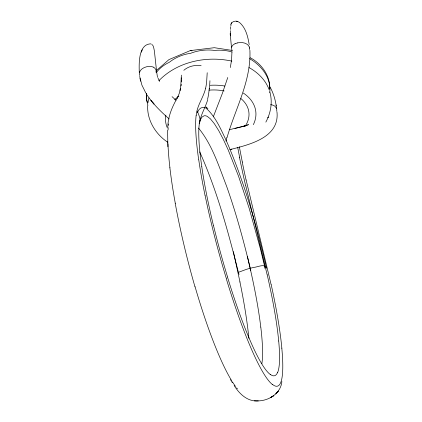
<?xml version="1.0" encoding="UTF-8"?>
<svg xmlns="http://www.w3.org/2000/svg" width="422" height="422" viewBox="0 0 422 422"><rect width="100%" height="100%" fill="white"/><g stroke="black" fill="none" stroke-linecap="round" stroke-linejoin="round"><path stroke-width="0.63" d="M147.668 105.743C147.03 120.439 155.76 134.36 167.792 142.288M167.608 130.324L167.882 146.766M230.417 29.398L230.47 28.19A29.862 18.79 33.7 0 1 230.618 26.844M181.539 78.65L181.571 77.817M209.94 80.729L209.476 89.026M207.207 72.737L206.68 81.33A176.654 26.159 76 0 1 205.619 88.209M181.502 79.484L181.391 81.952M181.376 75.127L180.838 84.859L180.115 90.345L180.442 88.678L179.355 93.13L177.245 98.305M269.769 92.455C271.462 78.044 261.445 65.479 249.576 58.653M146.292 93.246L146.518 98.806L147.368 102.725M181.249 84.342L181.133 85.882M266.277 267.464C256.428 224.367 244.006 181.571 226.419 140.911C221.112 129.902 216.275 118.049 207.371 109.377C203.921 105.226 198.509 108.011 197.586 112.627M167.792 126.901C168.046 115.987 172.54 105.927 178.031 96.696M269.637 89.1C270.513 75.965 261.503 63.595 250.23 57.719M146.656 93.6L146.65 99.998L147.911 105.437M266.34 268.418C265.596 262.943 257.325 267.258 253.912 267.369A29.287 5.686 -12.9 0 0 251.006 268.081L249.291 268.534A29.287 5.686 -12.9 0 0 246.48 269.32L238.662 272.227L238.219 272.681L239.121 274.316M196.219 115.296C196.963 105.537 203.473 97.577 205.63 88.23M147.922 102.831L148.955 97.851M230.312 67.536L231.572 59.971L231.942 51.901M199.69 121.958C201.067 114.045 205.593 107.188 207.766 99.534M281.891 381.588C280.751 393.22 269.283 400.647 258.29 400.9C247.672 401.934 239.337 393.874 234.147 385.539M230.787 25.985L231.029 25.162M264.325 268.181L264.494 265.786L260.337 248.521L249.244 208.547L238.52 176.148L228.27 150.111L223.359 139.45L218.691 130.598L214.35 123.688L210.409 118.851L207.207 116.34L205.788 115.786L204.174 115.733L201.974 117.121L199.875 120.592M227.759 77.5L222.283 93.6L213.279 116.889M226.973 137.794C235.149 108.96 251.29 81.071 249.898 50.302M225.986 141.148L226.704 137.973A15.867 11.241 -23.8 0 0 226.725 137.725M151.002 43.846C138.289 43.856 138.965 63.859 139.302 72.642M230.781 24.608C231.741 20.768 236.958 20.114 239.612 22.582C245.884 28 247.899 36.725 249.18 44.558M230.924 24.254L231.124 23.748M142.304 49.77L141.312 52.128M265.839 122.116C270.787 113.059 272.749 102.066 269.864 92.033M199.137 123.662C201.674 119.7 198.525 115.006 197.327 111.081M156.267 72.658C159.59 68.153 164.2 64.719 169.238 62.329C175.399 57.487 182.81 54.375 190.575 53.32C198.187 50.339 206.495 49.332 214.603 50.424C220.479 49.833 226.419 50.334 232.1 51.969M231.794 22.719L231.319 23.389M155.86 72.041L156.573 71.181L154.436 51.452A75.274 31.613 -70 0 0 154.23 50.229L153.851 48.345A29.841 12.533 -70 0 0 153.265 46.32L152.964 45.65A11.23 4.716 -70 0 0 152.658 45.149L152.152 44.721A3.313 1.393 -70 0 0 151.688 44.721M158.814 80.766C177.235 61.644 206.427 55.583 231.842 61.121M155.866 71.033L168.948 59.607L190.28 50.598L214.313 47.702L231.931 50.392M183.844 70.274C188.497 66.238 195.112 64.677 201.136 65.737M235.096 43.703L237.264 42.97M229.679 129.649L246.548 125.418L242.835 126.553L248.368 124.701M247.397 125.112L248.468 124.664M229.9 149.715L231.478 149.145L230.676 149.435C249.555 144.588 279.96 137.514 276.943 111.656M234.943 128.452L241.743 126.822M268.761 117.184L267.986 117.305A6.9 4.747 -6.1 0 1 267.595 117.342M254.36 400.8L258.29 400.9M190.28 50.598L192.021 50.851M237.554 21.432L236.531 21.174M248.98 67.546C257.795 72.368 265.459 79.879 269.014 89.417M238.572 273.029C228.286 232.042 217.103 190.681 199.722 151.909M169.169 118.978C161.009 111.73 153.038 104.06 146.998 94.903M175.969 100.251L172.076 96.664M205.989 106.993L207.882 108.802M206.2 107.177L206.875 107.784M198.54 128.098C212.303 144.894 218.87 166.252 226.593 186.223C236.367 213.812 244 242.107 250.779 270.56M151.16 100.636L150.918 100.336L152.542 102.335M230.539 379.663L232.364 382.749M145.864 93.088L141.908 85.102L139.666 76.403M159.643 81.462L158.002 78.007M270.138 87.19C273.714 93.737 275.756 101.058 276.558 108.454M276.357 108.28L275.471 106.829A6.836 4.705 -6.1 0 0 271.62 104.835A7.949 5.47 -6.1 0 0 270.592 104.746M249.323 47.027L249.624 48.076M156.478 70.907L156.573 71.181M167.386 141.644L167.771 143.148M139.988 78.392L140.637 81.203M267.173 274.859L245.678 185.432M247.387 256.307L250.747 270.966A127.713 19.892 75.3 0 1 260.775 327.066M246.142 180.03L271.098 284.555M233.382 251.639L233.624 252.709M233.741 253.247L239.986 281.996M242.318 162.08L239.348 146.772M239.633 157.364L237.67 147.289M276.099 104.994L276.183 105.616M231.456 47.248L230.248 34.076M230.634 34.804L230.412 30.658M156.583 71.365L157.469 77.099A27.952 23.679 59.9 0 1 157.501 77.321M230.201 33.301L230.349 35.796M276.394 108.269A9.69 6.668 -6.1 0 1 276.695 111.081M249.602 48.076A6.9 4.747 -6.1 0 1 249.544 49.601M237.254 42.944A9.69 6.668 -6.1 0 1 249.349 47.021M235.101 43.714A6.836 4.705 -6.1 0 0 231.905 46.547A7.949 5.47 -6.1 0 0 231.599 48.398L231.694 49.179A14.253 9.812 -6.1 0 0 232.274 50.814M153.439 67.098A10.956 7.543 -6.1 0 1 156.351 70.928M153.328 67.172A6.9 4.747 -6.1 0 0 148.159 66.481L146.624 66.76A9.69 6.668 -6.1 0 0 139.756 75.501M260.796 327.103A125.128 19.491 75.3 0 1 261.767 336.366L262.115 340.659A127.397 19.845 75.3 0 1 261.862 363.68M245.53 185.316A199.933 34.324 74.8 0 1 239.448 157.132M267.247 274.938A133.816 19.924 74.8 0 1 278.684 340.992M278.694 341.018A134.797 19.924 74.8 0 1 277.644 372.473M277.607 372.357A136.433 20.119 74.9 0 1 270.602 374.594M270.629 374.71A134.977 19.908 74.9 0 1 227.495 277.054M227.537 276.943A136.427 20.256 74.8 0 1 213.558 225.759M213.474 225.701A134.797 20.056 74.8 0 1 201.785 166.753M201.811 166.806A132.919 19.665 74.8 0 1 200.213 154.531M200.139 154.357A133.89 19.787 74.8 0 1 199.653 121.842M209.249 88.314A199.88 29.239 76.3 0 1 207.613 98.991M246.073 179.967A176.665 29.825 74.9 0 1 242.239 161.979M271.198 284.671A142.926 21.269 74.8 0 1 281.854 348.224M281.806 348.108A146.793 21.707 74.9 0 1 282.466 374.161A146.313 21.606 74.9 0 1 272.633 384.516M272.686 384.737A145.769 21.522 74.9 0 1 226.287 278.689M226.35 278.531A146.313 21.754 74.8 0 1 205.113 195.502M205.039 195.397A146.793 21.86 74.8 0 1 198.773 159.964M198.699 159.811A143.069 21.248 74.8 0 1 196.177 115.164M237.428 388.81A145.769 23.885 75.7 0 1 236.621 387.834M235.523 386.42A145.769 23.885 75.7 0 1 232.385 381.826M231.499 380.401A145.769 23.885 75.7 0 1 195.059 286.707M194.99 286.865A146.313 23.822 75.8 0 1 175.199 203.193M175.288 203.32A146.793 23.869 75.8 0 1 169.871 167.703M169.929 167.824A143.069 23.316 75.8 0 1 167.977 143.949M168.046 130.034A143.069 23.316 75.8 0 1 168.225 127.613M168.457 125.36A143.069 23.316 75.8 0 1 168.642 123.947M239.907 281.917A133.816 21.765 75.8 0 1 248.885 338.354M243.278 93.025A45.365 31.228 -6.1 0 1 253.342 124.659M167.37 127.956A45.365 31.228 -6.1 0 1 165.846 115.116M174.719 99.629A45.365 31.228 -6.1 0 1 178.854 96.132M210.209 85.291A45.365 31.228 -6.1 0 1 224.879 86.046M240.809 98.463A38.423 26.449 -6.1 0 1 245.135 126.268M209.064 90.144A38.423 26.449 -6.1 0 1 224.124 90.957M277.497 391.996L275.851 393.921L278.341 391.02L277.497 391.996M271.436 397.076L270.449 397.693L273.804 395.625L271.436 397.076M153.787 103.801L152.31 102.055L154.004 104.055L153.787 103.801"/></g></svg>
